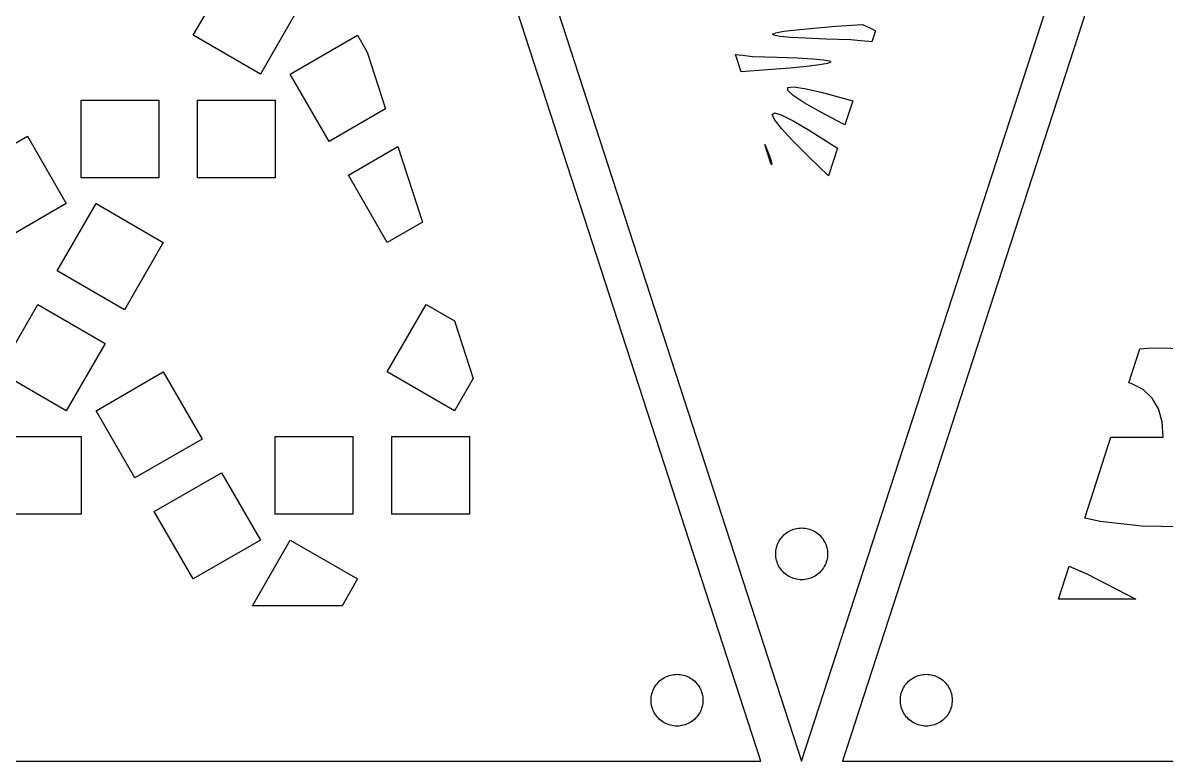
# Model space of a CAD drawing. Header units: metres. Extents: x 20 to 1108, y 20 to 485.
# Drawn here: x 269.3 to 357.6, y 20 to 77 of the extents above; entities that cross this region are included whole.
import ezdxf

# ---------------------------------------------------------------- set-up
doc = ezdxf.new("R2010")
doc.units = ezdxf.units.M

msp = doc.modelspace()

# ---------------------------------------------------------------- linework, layer by layer
for p, q in [((326.309, 20), (251.309, 250.826)), ((254.463, 250.826), (329.463, 20.0001)), ((329.463, 20.0001), (404.463, 250.826)), ((407.617, 250.826), (332.617, 20)), ((282.46, 76.0332), (285.461, 81.2305)), ((290.656, 78.2305), (287.656, 73.0342)), ((332.098, 76.7325), (334.156, 76.879)), ((334.156, 76.879), (334.774, 76.59)), ((287.656, 73.0342), (282.46, 76.0332)), ((289.96, 73.0342), (295.156, 76.0342)), ((295.156, 76.0342), (295.907, 74.7334)), ((327.205, 76.129), (327.46, 76.2335)), ((327.314, 76.0363), (327.205, 76.129)), ((327.776, 75.9503), (327.314, 76.0363)), ((327.46, 76.2335), (328.084, 76.3478)), ((328.608, 75.8722), (327.776, 75.9503)), ((328.084, 76.3478), (329.062, 76.4659)), ((329.062, 76.4659), (330.394, 76.5948)), ((330.394, 76.5948), (332.098, 76.7325)), ((334.774, 76.59), (335.166, 76.3849)), ((335.166, 76.3849), (334.891, 75.5372)), ((329.797, 75.8029), (328.608, 75.8722)), ((331.344, 75.7433), (329.797, 75.8029)), ((333.255, 75.6925), (331.344, 75.7433)), ((334.011, 75.6027), (333.255, 75.6925)), ((334.66, 75.546), (334.011, 75.6027)), ((334.891, 75.5372), (334.66, 75.546)), ((295.907, 74.7334), (297.328, 70.3594)), ((324.359, 74.5441), (324.915, 74.4962)), ((324.788, 73.2198), (324.359, 74.5441)), ((324.915, 74.4962), (325.671, 74.4073)), ((325.671, 74.4073), (327.582, 74.3556)), ((327.582, 74.3556), (329.129, 74.295)), ((329.129, 74.295), (330.319, 74.2277)), ((330.319, 74.2277), (331.151, 74.1486)), ((326.828, 73.3663), (324.788, 73.2198)), ((328.533, 73.5031), (326.828, 73.3663)), ((329.865, 73.632), (328.533, 73.5031)), ((330.842, 73.7511), (329.865, 73.632)), ((331.466, 73.8654), (330.842, 73.7511)), ((331.151, 74.1486), (331.613, 74.0636)), ((331.721, 73.9689), (331.466, 73.8654)), ((331.613, 74.0636), (331.721, 73.9689)), ((292.961, 67.8379), (289.96, 73.0342)), ((328.393, 71.7765), (328.396, 71.9991)), ((328.812, 71.3898), (328.393, 71.7765)), ((328.396, 71.9991), (328.824, 72.0509)), ((328.824, 72.0509), (329.683, 71.9347)), ((329.683, 71.9347), (330.96, 71.6476)), ((330.96, 71.6476), (332.679, 71.1896)), ((273.809, 65.0391), (273.809, 71.0381)), ((273.809, 71.0381), (279.809, 71.0381)), ((279.809, 71.0381), (279.809, 65.0391)), ((282.809, 65.0391), (282.809, 71.0381)), ((282.809, 71.0381), (288.809, 71.0381)), ((288.809, 71.0381), (288.809, 65.0391)), ((329.665, 70.8273), (328.812, 71.3898)), ((330.94, 70.1007), (329.665, 70.8273)), ((332.679, 71.1896), (333.409, 70.9767)), ((333.409, 70.9767), (332.805, 69.1193)), ((297.328, 70.3594), (292.961, 67.8379)), ((327.196, 69.922), (327.385, 70.0353)), ((327.366, 69.5226), (327.196, 69.922)), ((327.385, 70.0353), (327.933, 69.8634)), ((327.933, 69.8634), (328.854, 69.4015)), ((332.645, 69.1993), (330.94, 70.1007)), ((327.9, 68.8322), (327.366, 69.5226)), ((328.854, 69.4015), (330.114, 68.6661)), ((332.805, 69.1193), (332.645, 69.1993)), ((264.46, 65.2402), (269.656, 68.2393)), ((269.656, 68.2393), (272.657, 63.0439)), ((328.782, 67.8751), (327.9, 68.8322)), ((330.114, 68.6661), (331.748, 67.6359)), ((294.46, 65.2402), (298.277, 67.4424)), ((298.277, 67.4424), (300.172, 61.6084)), ((327.113, 66.0685), (326.616, 67.5978)), ((326.616, 67.5978), (326.904, 66.9181)), ((330.034, 66.6183), (328.782, 67.8751)), ((332.222, 67.3243), (331.53, 65.1915)), ((331.748, 67.6359), (332.222, 67.3243)), ((326.904, 66.9181), (327.112, 66.338)), ((327.112, 66.338), (327.152, 66.0548)), ((331.53, 65.1915), (330.034, 66.6183)), ((327.152, 66.0548), (327.113, 66.0685)), ((279.809, 65.0391), (273.809, 65.0391)), ((288.809, 65.0391), (282.809, 65.0391)), ((297.461, 60.0439), (294.46, 65.2402)), ((272.657, 63.0439), (267.461, 60.0439)), ((271.961, 57.8467), (274.961, 63.0439)), ((274.961, 63.0439), (280.157, 60.0439)), ((300.172, 61.6084), (297.461, 60.0439)), ((280.157, 60.0439), (277.156, 54.8467)), ((277.156, 54.8467), (271.961, 57.8467)), ((267.46, 50.0527), (270.461, 55.25)), ((270.461, 55.25), (275.656, 52.25)), ((297.46, 50.0527), (300.461, 55.25)), ((300.461, 55.25), (302.649, 53.9873)), ((302.649, 53.9873), (304.093, 49.541)), ((275.656, 52.25), (272.656, 47.0527)), ((354.726, 49.209), (355.576, 51.8271)), ((355.576, 51.8271), (356.439, 51.9043)), ((356.439, 51.9043), (359.525, 51.8584)), ((272.656, 47.0527), (267.46, 50.0527)), ((274.96, 47.0527), (280.156, 50.0537)), ((280.156, 50.0537), (283.157, 44.8564)), ((302.656, 47.0527), (297.46, 50.0527)), ((304.093, 49.541), (302.656, 47.0527)), ((354.928, 49.1562), (354.726, 49.209)), ((355.843, 48.6836), (354.928, 49.1562)), ((356.545, 48.0322), (355.843, 48.6836)), ((357.034, 47.2002), (356.545, 48.0322)), ((277.961, 41.8574), (274.96, 47.0527)), ((357.313, 46.1904), (357.034, 47.2002)), ((357.379, 45), (357.313, 46.1904)), ((267.809, 45.0576), (273.809, 45.0576)), ((273.809, 45.0576), (273.809, 39.0586)), ((288.809, 39.0586), (288.809, 45.0576)), ((288.809, 45.0576), (294.809, 45.0576)), ((294.809, 45.0576), (294.809, 39.0586)), ((297.809, 39.0586), (297.809, 45.0576)), ((297.809, 45.0576), (303.809, 45.0576)), ((303.809, 45.0576), (303.809, 39.0586)), ((283.157, 44.8564), (277.961, 41.8574)), ((351.326, 38.7441), (353.358, 45)), ((353.358, 45), (357.379, 45)), ((279.46, 39.2598), (284.656, 42.2588)), ((284.656, 42.2588), (287.657, 37.0625)), ((273.809, 39.0586), (267.809, 39.0586)), ((282.461, 34.0625), (279.46, 39.2598)), ((294.809, 39.0586), (288.809, 39.0586)), ((303.809, 39.0586), (297.809, 39.0586)), ((329.088, 37.964), (329.212, 37.9845)), ((329.212, 37.9845), (329.337, 37.9962)), ((329.337, 37.9962), (329.463, 38.0001)), ((329.463, 38.0001), (329.589, 37.9962)), ((329.589, 37.9962), (329.714, 37.9845)), ((329.714, 37.9845), (329.838, 37.964)), ((352.517, 38.501), (351.326, 38.7441)), ((355.71, 38.1416), (352.517, 38.501)), ((358.796, 38.0957), (355.71, 38.1416)), ((327.775, 37.0714), (327.845, 37.1749)), ((327.845, 37.1749), (327.922, 37.2755)), ((327.922, 37.2755), (328.005, 37.3693)), ((328.005, 37.3693), (328.094, 37.4581)), ((328.094, 37.4581), (328.189, 37.5411)), ((328.189, 37.5411), (328.287, 37.6183)), ((328.287, 37.6183), (328.392, 37.6886)), ((328.392, 37.6886), (328.499, 37.7521)), ((328.499, 37.7521), (328.612, 37.8097)), ((328.612, 37.8097), (328.727, 37.8595)), ((328.727, 37.8595), (328.845, 37.9025)), ((328.845, 37.9025), (328.966, 37.9376)), ((328.966, 37.9376), (329.088, 37.964)), ((329.838, 37.964), (329.96, 37.9376)), ((329.96, 37.9376), (330.081, 37.9025)), ((330.081, 37.9025), (330.2, 37.8595)), ((330.2, 37.8595), (330.315, 37.8097)), ((330.315, 37.8097), (330.427, 37.7521)), ((330.427, 37.7521), (330.534, 37.6886)), ((330.534, 37.6886), (330.639, 37.6183)), ((330.639, 37.6183), (330.738, 37.5411)), ((330.738, 37.5411), (330.832, 37.4581)), ((330.832, 37.4581), (330.921, 37.3693)), ((330.921, 37.3693), (331.004, 37.2755)), ((331.004, 37.2755), (331.081, 37.1749)), ((331.081, 37.1749), (331.152, 37.0714)), ((287.657, 37.0625), (282.461, 34.0625)), ((287.038, 32), (289.961, 37.0625)), ((289.961, 37.0625), (295.157, 34.0635)), ((327.467, 36.1251), (327.479, 36.2501)), ((327.479, 36.2501), (327.498, 36.3751)), ((327.498, 36.3751), (327.526, 36.4972)), ((327.526, 36.4972), (327.561, 36.6183)), ((327.561, 36.6183), (327.604, 36.7365)), ((327.604, 36.7365), (327.654, 36.8517)), ((327.654, 36.8517), (327.71, 36.963)), ((327.71, 36.963), (327.775, 37.0714)), ((331.152, 37.0714), (331.216, 36.963)), ((331.216, 36.963), (331.273, 36.8517)), ((331.273, 36.8517), (331.323, 36.7365)), ((331.323, 36.7365), (331.366, 36.6183)), ((331.366, 36.6183), (331.401, 36.4972)), ((331.401, 36.4972), (331.428, 36.3751)), ((331.428, 36.3751), (331.448, 36.2501)), ((331.448, 36.2501), (331.459, 36.1251)), ((327.463, 36.0001), (327.467, 36.1251)), ((327.467, 35.8741), (327.463, 36.0001)), ((327.479, 35.7491), (327.467, 35.8741)), ((327.498, 35.6251), (327.479, 35.7491)), ((327.526, 35.5021), (327.498, 35.6251)), ((327.561, 35.382), (327.526, 35.5021)), ((327.604, 35.2648), (327.561, 35.382)), ((331.366, 35.382), (331.323, 35.2648)), ((331.401, 35.5021), (331.366, 35.382)), ((331.428, 35.6251), (331.401, 35.5021)), ((331.448, 35.7491), (331.428, 35.6251)), ((331.459, 35.8741), (331.448, 35.7491)), ((331.459, 36.1251), (331.463, 36.0001)), ((331.463, 36.0001), (331.459, 35.8741)), ((327.654, 35.1486), (327.604, 35.2648)), ((327.71, 35.0363), (327.654, 35.1486)), ((327.775, 34.9279), (327.71, 35.0363)), ((327.845, 34.8243), (327.775, 34.9279)), ((327.922, 34.7257), (327.845, 34.8243)), ((328.005, 34.631), (327.922, 34.7257)), ((328.094, 34.5421), (328.005, 34.631)), ((328.189, 34.4591), (328.094, 34.5421)), ((328.287, 34.382), (328.189, 34.4591)), ((330.738, 34.4591), (330.639, 34.382)), ((330.832, 34.5421), (330.738, 34.4591)), ((330.921, 34.631), (330.832, 34.5421)), ((331.004, 34.7257), (330.921, 34.631)), ((331.081, 34.8243), (331.004, 34.7257)), ((331.152, 34.9279), (331.081, 34.8243)), ((331.216, 35.0363), (331.152, 34.9279)), ((331.273, 35.1486), (331.216, 35.0363)), ((331.323, 35.2648), (331.273, 35.1486)), ((349.296, 32.5), (350.128, 35.0596)), ((350.128, 35.0596), (351.548, 34.4268)), ((295.157, 34.0635), (293.966, 32)), ((328.392, 34.3116), (328.287, 34.382)), ((328.499, 34.2472), (328.392, 34.3116)), ((328.612, 34.1906), (328.499, 34.2472)), ((328.727, 34.1407), (328.612, 34.1906)), ((328.845, 34.0988), (328.727, 34.1407)), ((328.966, 34.0636), (328.845, 34.0988)), ((329.088, 34.0353), (328.966, 34.0636)), ((329.212, 34.0167), (329.088, 34.0353)), ((329.337, 34.004), (329.212, 34.0167)), ((329.463, 34.0001), (329.337, 34.004)), ((329.589, 34.004), (329.463, 34.0001)), ((329.714, 34.0167), (329.589, 34.004)), ((329.838, 34.0353), (329.714, 34.0167)), ((329.96, 34.0636), (329.838, 34.0353)), ((330.081, 34.0988), (329.96, 34.0636)), ((330.2, 34.1407), (330.081, 34.0988)), ((330.315, 34.1906), (330.2, 34.1407)), ((330.427, 34.2472), (330.315, 34.1906)), ((330.534, 34.3116), (330.427, 34.2472)), ((330.639, 34.382), (330.534, 34.3116)), ((351.548, 34.4268), (355.272, 32.5)), ((293.966, 32), (287.038, 32)), ((355.272, 32.5), (349.296, 32.5)), ((318.873, 26.4551), (318.986, 26.5117)), ((318.986, 26.5117), (319.101, 26.5615)), ((319.101, 26.5615), (319.219, 26.6045)), ((319.219, 26.6045), (319.339, 26.6396)), ((319.339, 26.6396), (319.462, 26.667)), ((319.462, 26.667), (319.586, 26.6865)), ((319.586, 26.6865), (319.711, 26.6982)), ((319.711, 26.6982), (319.837, 26.7021)), ((319.837, 26.7021), (319.962, 26.6982)), ((319.962, 26.6982), (320.087, 26.6865)), ((320.087, 26.6865), (320.211, 26.667)), ((320.211, 26.667), (320.334, 26.6396)), ((320.334, 26.6396), (320.454, 26.6045)), ((320.454, 26.6045), (320.572, 26.5615)), ((320.572, 26.5615), (320.689, 26.5117)), ((320.689, 26.5117), (320.8, 26.4551)), ((338.126, 26.4551), (338.238, 26.5117)), ((338.238, 26.5117), (338.354, 26.5615)), ((338.354, 26.5615), (338.472, 26.6045)), ((338.472, 26.6045), (338.592, 26.6396)), ((338.592, 26.6396), (338.715, 26.667)), ((338.715, 26.667), (338.839, 26.6865)), ((338.839, 26.6865), (338.964, 26.6982)), ((338.964, 26.6982), (339.089, 26.7021)), ((339.089, 26.7021), (339.215, 26.6982)), ((339.215, 26.6982), (339.34, 26.6865)), ((339.34, 26.6865), (339.464, 26.667)), ((339.464, 26.667), (339.587, 26.6396)), ((339.587, 26.6396), (339.707, 26.6045)), ((339.707, 26.6045), (339.826, 26.5615)), ((339.826, 26.5615), (339.941, 26.5117)), ((339.941, 26.5117), (340.053, 26.4551)), ((318.027, 25.5537), (318.084, 25.666)), ((318.084, 25.666), (318.148, 25.7744)), ((318.148, 25.7744), (318.219, 25.8779)), ((318.219, 25.8779), (318.295, 25.9775)), ((318.295, 25.9775), (318.379, 26.0713)), ((318.379, 26.0713), (318.468, 26.1602)), ((318.468, 26.1602), (318.562, 26.2432)), ((318.562, 26.2432), (318.661, 26.3203)), ((318.661, 26.3203), (318.765, 26.3906)), ((318.765, 26.3906), (318.873, 26.4551)), ((320.8, 26.4551), (320.908, 26.3906)), ((320.908, 26.3906), (321.012, 26.3203)), ((321.012, 26.3203), (321.112, 26.2432)), ((321.112, 26.2432), (321.206, 26.1602)), ((321.206, 26.1602), (321.294, 26.0713)), ((321.294, 26.0713), (321.378, 25.9775)), ((321.378, 25.9775), (321.454, 25.8779)), ((321.454, 25.8779), (321.526, 25.7744)), ((321.526, 25.7744), (321.589, 25.666)), ((321.589, 25.666), (321.647, 25.5537)), ((337.28, 25.5537), (337.337, 25.666)), ((337.337, 25.666), (337.401, 25.7744)), ((337.401, 25.7744), (337.472, 25.8779)), ((337.472, 25.8779), (337.548, 25.9775)), ((337.548, 25.9775), (337.632, 26.0713)), ((337.632, 26.0713), (337.72, 26.1602)), ((337.72, 26.1602), (337.815, 26.2432)), ((337.815, 26.2432), (337.914, 26.3203)), ((337.914, 26.3203), (338.018, 26.3906)), ((338.018, 26.3906), (338.126, 26.4551)), ((340.053, 26.4551), (340.161, 26.3906)), ((340.161, 26.3906), (340.265, 26.3203)), ((340.265, 26.3203), (340.365, 26.2432)), ((340.365, 26.2432), (340.458, 26.1602)), ((340.458, 26.1602), (340.547, 26.0713)), ((340.547, 26.0713), (340.631, 25.9775)), ((340.631, 25.9775), (340.707, 25.8779)), ((340.707, 25.8779), (340.779, 25.7744)), ((340.779, 25.7744), (340.842, 25.666)), ((340.842, 25.666), (340.9, 25.5537)), ((317.837, 24.7021), (317.841, 24.8281)), ((317.841, 24.8281), (317.853, 24.9531)), ((317.853, 24.9531), (317.872, 25.0771)), ((317.872, 25.0771), (317.9, 25.1992)), ((317.9, 25.1992), (317.935, 25.3203)), ((317.935, 25.3203), (317.977, 25.4385)), ((317.977, 25.4385), (318.027, 25.5537)), ((321.647, 25.5537), (321.696, 25.4385)), ((321.696, 25.4385), (321.738, 25.3203)), ((321.738, 25.3203), (321.774, 25.1992)), ((321.774, 25.1992), (321.801, 25.0771)), ((321.801, 25.0771), (321.821, 24.9531)), ((321.821, 24.9531), (321.832, 24.8281)), ((321.832, 24.8281), (321.837, 24.7021)), ((337.089, 24.7021), (337.094, 24.8281)), ((337.094, 24.8281), (337.106, 24.9531)), ((337.106, 24.9531), (337.125, 25.0771)), ((337.125, 25.0771), (337.153, 25.1992)), ((337.153, 25.1992), (337.188, 25.3203)), ((337.188, 25.3203), (337.23, 25.4385)), ((337.23, 25.4385), (337.28, 25.5537)), ((340.9, 25.5537), (340.95, 25.4385)), ((340.95, 25.4385), (340.992, 25.3203)), ((340.992, 25.3203), (341.027, 25.1992)), ((341.027, 25.1992), (341.054, 25.0771)), ((341.054, 25.0771), (341.074, 24.9531)), ((341.074, 24.9531), (341.085, 24.8281)), ((341.085, 24.8281), (341.089, 24.7021)), ((317.841, 24.5771), (317.837, 24.7021)), ((317.853, 24.4512), (317.841, 24.5771)), ((317.872, 24.3271), (317.853, 24.4512)), ((317.9, 24.2051), (317.872, 24.3271)), ((317.935, 24.084), (317.9, 24.2051)), ((317.977, 23.9658), (317.935, 24.084)), ((318.027, 23.8506), (317.977, 23.9658)), ((318.084, 23.7393), (318.027, 23.8506)), ((321.647, 23.8506), (321.589, 23.7393)), ((321.696, 23.9658), (321.647, 23.8506)), ((321.738, 24.084), (321.696, 23.9658)), ((321.774, 24.2051), (321.738, 24.084)), ((321.801, 24.3271), (321.774, 24.2051)), ((321.821, 24.4512), (321.801, 24.3271)), ((321.832, 24.5771), (321.821, 24.4512)), ((321.837, 24.7021), (321.832, 24.5771)), ((337.094, 24.5771), (337.089, 24.7021)), ((337.106, 24.4512), (337.094, 24.5771)), ((337.125, 24.3271), (337.106, 24.4512)), ((337.153, 24.2051), (337.125, 24.3271)), ((337.188, 24.084), (337.153, 24.2051)), ((337.23, 23.9658), (337.188, 24.084)), ((337.28, 23.8506), (337.23, 23.9658)), ((337.337, 23.7393), (337.28, 23.8506)), ((340.9, 23.8506), (340.842, 23.7393)), ((340.95, 23.9658), (340.9, 23.8506)), ((340.992, 24.084), (340.95, 23.9658)), ((341.027, 24.2051), (340.992, 24.084)), ((341.054, 24.3271), (341.027, 24.2051)), ((341.074, 24.4512), (341.054, 24.3271)), ((341.085, 24.5771), (341.074, 24.4512)), ((341.089, 24.7021), (341.085, 24.5771)), ((318.148, 23.6309), (318.084, 23.7393)), ((318.219, 23.5264), (318.148, 23.6309)), ((318.295, 23.4277), (318.219, 23.5264)), ((318.379, 23.333), (318.295, 23.4277)), ((318.468, 23.2441), (318.379, 23.333)), ((318.562, 23.1611), (318.468, 23.2441)), ((318.661, 23.084), (318.562, 23.1611)), ((318.765, 23.0137), (318.661, 23.084)), ((318.873, 22.9492), (318.765, 23.0137)), ((320.908, 23.0137), (320.8, 22.9492)), ((321.012, 23.084), (320.908, 23.0137)), ((321.112, 23.1611), (321.012, 23.084)), ((321.206, 23.2441), (321.112, 23.1611)), ((321.294, 23.333), (321.206, 23.2441)), ((321.378, 23.4277), (321.294, 23.333)), ((321.454, 23.5264), (321.378, 23.4277)), ((321.526, 23.6309), (321.454, 23.5264)), ((321.589, 23.7393), (321.526, 23.6309)), ((337.401, 23.6309), (337.337, 23.7393)), ((337.472, 23.5264), (337.401, 23.6309)), ((337.548, 23.4277), (337.472, 23.5264)), ((337.632, 23.333), (337.548, 23.4277)), ((337.72, 23.2441), (337.632, 23.333)), ((337.815, 23.1611), (337.72, 23.2441)), ((337.914, 23.084), (337.815, 23.1611)), ((338.018, 23.0137), (337.914, 23.084)), ((338.126, 22.9492), (338.018, 23.0137)), ((340.161, 23.0137), (340.053, 22.9492)), ((340.265, 23.084), (340.161, 23.0137)), ((340.365, 23.1611), (340.265, 23.084)), ((340.458, 23.2441), (340.365, 23.1611)), ((340.547, 23.333), (340.458, 23.2441)), ((340.631, 23.4277), (340.547, 23.333)), ((340.707, 23.5264), (340.631, 23.4277)), ((340.779, 23.6309), (340.707, 23.5264)), ((340.842, 23.7393), (340.779, 23.6309)), ((318.986, 22.8926), (318.873, 22.9492)), ((319.101, 22.8428), (318.986, 22.8926)), ((319.219, 22.7998), (319.101, 22.8428)), ((319.339, 22.7646), (319.219, 22.7998)), ((319.462, 22.7373), (319.339, 22.7646)), ((319.586, 22.7178), (319.462, 22.7373)), ((319.711, 22.7061), (319.586, 22.7178)), ((319.837, 22.7021), (319.711, 22.7061)), ((319.962, 22.7061), (319.837, 22.7021)), ((320.087, 22.7178), (319.962, 22.7061)), ((320.211, 22.7373), (320.087, 22.7178)), ((320.334, 22.7646), (320.211, 22.7373)), ((320.454, 22.7998), (320.334, 22.7646)), ((320.572, 22.8428), (320.454, 22.7998)), ((320.689, 22.8926), (320.572, 22.8428)), ((320.8, 22.9492), (320.689, 22.8926)), ((338.238, 22.8926), (338.126, 22.9492)), ((338.354, 22.8428), (338.238, 22.8926)), ((338.472, 22.7998), (338.354, 22.8428)), ((338.592, 22.7646), (338.472, 22.7998)), ((338.715, 22.7373), (338.592, 22.7646)), ((338.839, 22.7178), (338.715, 22.7373)), ((338.964, 22.7061), (338.839, 22.7178)), ((339.089, 22.7021), (338.964, 22.7061)), ((339.215, 22.7061), (339.089, 22.7021)), ((339.34, 22.7178), (339.215, 22.7061)), ((339.464, 22.7373), (339.34, 22.7178)), ((339.587, 22.7646), (339.464, 22.7373)), ((339.707, 22.7998), (339.587, 22.7646)), ((339.826, 22.8428), (339.707, 22.7998)), ((339.941, 22.8926), (339.826, 22.8428)), ((340.053, 22.9492), (339.941, 22.8926)), ((176.309, 20), (326.309, 20)), ((332.617, 20), (482.617, 20))]:
    msp.add_line(p, q)

doc.saveas('drawing.dxf')
